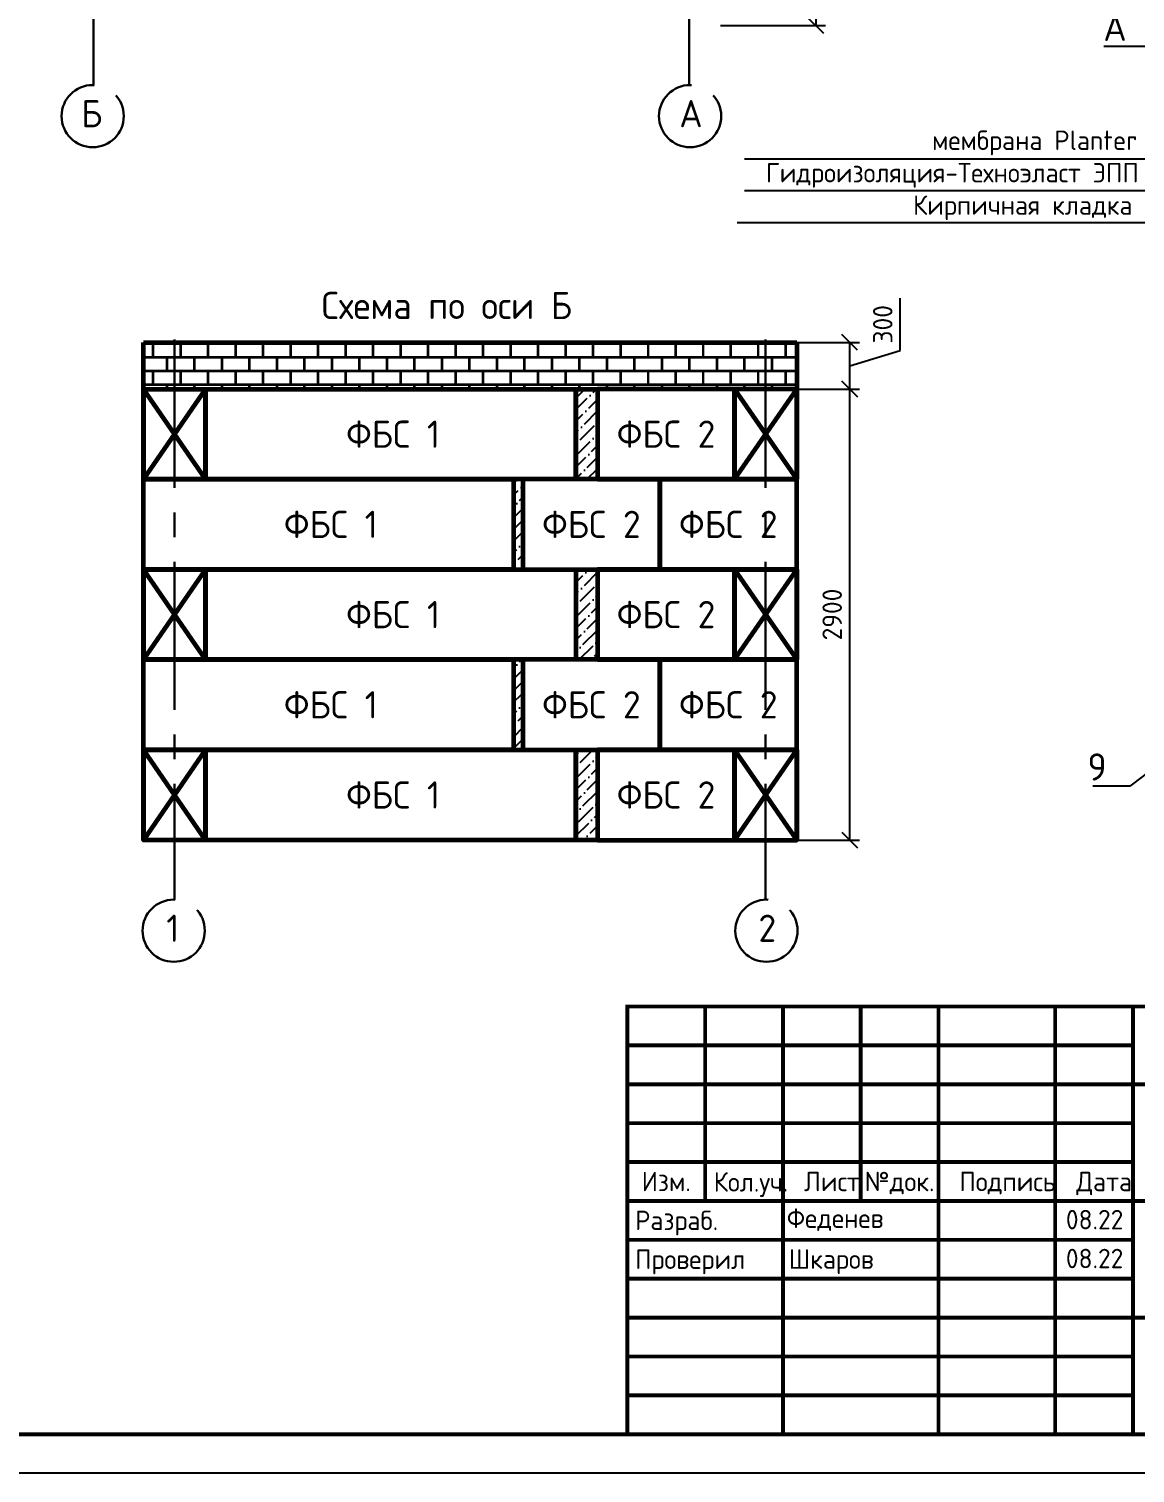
# Model space of a CAD drawing. Header units: millimetres. Extents: x 1601 to 14530, y 1157 to 12625.
# Drawn here: x 8007 to 8149.2, y 2145.9 to 2331.6 of the extents above; entities that cross this region are included whole.
import ezdxf
from ezdxf import colors
from ezdxf.entities.mleader import LeaderData, LeaderLine
from ezdxf.enums import TextEntityAlignment as Align
from ezdxf.math import Vec2, Vec3

# ---------------------------------------------------------------- set-up
doc = ezdxf.new("R2010")
doc.units = ezdxf.units.MM
doc.linetypes.add('осевая2', pattern=[28.575, 19.05, -3.175, 3.175, -3.175])
for name, color, linetype, lineweight in [('Осевая', 2, 'осевая2', 30), ('Основной', 1, 'Continuous', 60), ('Размер 3.5', 250, 'Continuous', 35), ('Размеры на чертеже', 250, 'Continuous', 25)]:
    doc.layers.add(name, color=color, linetype=linetype, lineweight=lineweight)
doc.styles.add('GOST', font='GOST Common.ttf')
doc.styles.get("Standard").update_dxf_attribs({"font": 'GOST Common.ttf'})
doc.dimstyles.new('М 1 к 50', dxfattribs={"dimtxt": 2.5, "dimasz": 2, "dimexe": 1.25, "dimexo": 0, "dimgap": 1, "dimtad": 1, "dimdec": 0, "dimlfac": 50, "dimzin": 0, "dimdsep": 46, "dimtxsty": 'GOST', "dimblk": 'OBLIQUE', "dimcen": 0, "dimclrd": 256, "dimclre": 256, "dimclrt": 256, "dimazin": 2, "dimtfac": 1, "dimtdec": 0, "dimtmove": 0, "dimatfit": 3, "dimldrblk": 'NONE', "dimfxl": 1.25, "dimtolj": 1, "dimtzin": 0, "dimlwd": -1, "dimlwe": -1, "dimarcsym": 2})

# ---------------------------------------------------------------- blocks, each defined once
blk = doc.blocks.new('*U36')
at = {"layer": 'Основной', "ltscale": 20}
blk.add_lwpolyline([(0, -290), (2380, -290), (2380, 290), (0, 290)], close=True, dxfattribs=at)
at = {"layer": 'Основной', "ltscale": 20, "flags": 1}
for tag, p in [('ВЕС', (579.2, 65.4)), ('ОБЪЕМ', (579.6, 61.7))]:
    blk.add_attdef(tag, p, '', height=2.5, dxfattribs=at)
at = {"layer": 'Основной', "ltscale": 20}
blk.add_attdef('НАЗВАНИЕ', (445.5, -133.9), '', height=38.9, dxfattribs=at)
blk = doc.blocks.new('*U37')
at = {"layer": 'Основной', "ltscale": 20}
blk.add_lwpolyline([(0, -290), (880, -290), (880, 290), (0, 290)], close=True, dxfattribs=at)
at = {"layer": 'Основной', "ltscale": 20, "flags": 1}
for tag, p in [('ВЕС', (579.2, 65.4)), ('ОБЪЕМ', (579.6, 61.7))]:
    blk.add_attdef(tag, p, '', height=2.5, dxfattribs=at)
at = {"layer": 'Основной', "ltscale": 20}
blk.add_attdef('НАЗВАНИЕ', (445.5, -133.9), '', height=38.9, dxfattribs=at)
blk = doc.blocks.new('_Oblique')
at = {"color": 0, "linetype": 'ByBlock', "lineweight": -2}
blk.add_line((-0.5, -0.5), (0.5, 0.5), dxfattribs=at)
blk = doc.blocks.new('*D396')
at = {"transparency": 16777216}
for p, q in [((8095.9, 2390.06), (8109.4, 2390.06)), ((8108.15, 2390.06), (8108.15, 2332.06)), ((8095.9, 2332.06), (8109.4, 2332.06))]:
    blk.add_line(p, q, dxfattribs=at)
at = {"layer": 'Defpoints', "color": 0, "transparency": 16777216}
for p in [(8095.9, 2390.06), (8095.9, 2332.06), (8108.15, 2332.06)]:
    blk.add_point(p, dxfattribs=at)
at = {"transparency": 16777216, "xscale": 2, "yscale": 2, "zscale": 2}
for p, rotation in [((8108.15, 2390.06), 90), ((8108.15, 2332.06), 270)]:
    blk.add_blockref('_Oblique', p, dxfattribs=dict(at, rotation=rotation))
at = {"transparency": 16777216, "insert": (8105.9, 2361.06), "char_height": 2.5, "attachment_point": 5, "rotation": 90, "style": 'GOST'}
blk.add_mtext('\\A1;2900', dxfattribs=at)
blk = doc.blocks.new('_None')
blk = doc.blocks.new('*D401')
at = {"transparency": 16777216}
for p, q in [((8105.71, 2285.31), (8113.77, 2285.31)), ((8112.52, 2227.31), (8112.52, 2285.31)), ((8105.71, 2227.31), (8113.77, 2227.31))]:
    blk.add_line(p, q, dxfattribs=at)
at = {"layer": 'Defpoints', "color": 0, "transparency": 16777216}
for p in [(8105.71, 2285.31), (8112.52, 2285.31), (8105.71, 2227.31)]:
    blk.add_point(p, dxfattribs=at)
at = {"transparency": 16777216, "xscale": 2, "yscale": 2, "zscale": 2}
for p, rotation in [((8112.52, 2285.31), 90), ((8112.52, 2227.31), 270)]:
    blk.add_blockref('_Oblique', p, dxfattribs=dict(at, rotation=rotation))
at = {"transparency": 16777216, "insert": (8110.27, 2256.31), "char_height": 2.5, "attachment_point": 5, "rotation": 90, "style": 'GOST'}
blk.add_mtext('\\A1;2900', dxfattribs=at)
blk = doc.blocks.new('*D402')
at = {"transparency": 16777216}
for p, q in [((8119.02, 2290.26), (8119.02, 2297.01)), ((8105.71, 2291.31), (8113.77, 2291.31)), ((8112.52, 2285.31), (8112.52, 2291.31)), ((8112.52, 2288.31), (8119.02, 2290.26)), ((8105.71, 2285.31), (8113.77, 2285.31))]:
    blk.add_line(p, q, dxfattribs=at)
at = {"layer": 'Defpoints', "color": 0, "transparency": 16777216}
for p in [(8105.71, 2291.31), (8112.52, 2291.31), (8105.71, 2285.31)]:
    blk.add_point(p, dxfattribs=at)
at = {"transparency": 16777216, "xscale": 2, "yscale": 2, "zscale": 2}
for p, rotation in [((8112.52, 2291.31), 90), ((8112.52, 2285.31), 270)]:
    blk.add_blockref('_Oblique', p, dxfattribs=dict(at, rotation=rotation))
at = {"transparency": 16777216, "insert": (8116.77, 2293.63), "char_height": 2.5, "attachment_point": 5, "rotation": 90, "style": 'GOST'}
blk.add_mtext('\\A1;300', dxfattribs=at)
blk = doc.blocks.new('*U372')
blk.add_lwpolyline([(0, 0), (420, 0), (420, -297), (0, -297)], close=True)
at = {"const_width": 0.5}
blk.add_lwpolyline([(20, -5), (415, -5), (415, -292), (20, -292)], close=True, dxfattribs=at)
for points in [[(230, -292), (230, -237), (415, -237)], [(240, -237), (240, -262)], [(250, -237), (250, -292)], [(260, -237), (260, -262)], [(270, -237), (270, -292)], [(285, -237), (285, -292)], [(295, -237), (295, -292)], [(230, -242), (295, -242)], [(230, -247), (295, -247)], [(295, -247), (415, -247)], [(230, -252), (295, -252)], [(230, -257), (295, -257)], [(230, -262), (415, -262)], [(230, -267), (295, -267)], [(230, -272), (295, -272)], [(230, -277), (295, -277)], [(295, -277), (415, -277)], [(230, -282), (295, -282)], [(230, -287), (295, -287)]]:
    blk.add_lwpolyline(points, dxfattribs=at)
at = {"style": 'GOST'}
for s, p in [('Изм.', (235, -259.5)), ('Кол.уч.', (245.89, -259.55)), ('Лист', (256.3, -259.5)), ('№док.', (265, -259.5)), ('Подпись', (278.88, -259.5)), ('Дата', (291.31, -259.5))]:
    blk.add_text(s, height=2.5, dxfattribs=at).set_placement(p, align=Align.MIDDLE_CENTER)
for s, p in [('Разраб.', (231, -264.5)), ('Проверил', (231, -269.5))]:
    blk.add_text(s, height=2.5, dxfattribs=at).set_placement(p, align=Align.MIDDLE_LEFT)
blk.add_attdef('РАЗРАБОТАЛ', text='', height=2.5, dxfattribs=at).set_placement((250.5, -264.22), align=Align.MIDDLE_LEFT)
blk.add_attdef('ПРОВЕРИЛ', (250.75, -270.73), '', height=2.5, dxfattribs=at)
at = {"style": 'GOST', "flags": 8}
for tag, p in [('ЛИСТ', (387.6, -271.87)), ('ЛИСТОВ', (405.3, -271.86)), ('ФОРМАТ', (380.97, -294.75))]:
    blk.add_attdef(tag, text='', height=3, dxfattribs=at).set_placement(p, align=Align.MIDDLE_CENTER)
blk.add_attdef('ИМЯ_ЧЕРТЕЖА_001', (321.53, -284.99), '', height=3, dxfattribs=at)
blk = doc.blocks.new('_DotSmall')
at = {"color": 0, "linetype": 'ByBlock', "const_width": 0.5}
blk.add_lwpolyline([(-0.0625, 0, 1), (0.0625, 0, 1)], format="xyb", close=True, dxfattribs=at)

msp = doc.modelspace()

# ---------------------------------------------------------------- hatches: boundary and pattern name
h = msp.add_hatch()
h.set_pattern_fill('AR-B816C', scale=0.0087)
h.set_pattern_definition([(0, (559.2079, -491.442), (1.76784, 1.76784), [3.4528125, -0.0828675]), (0, (557.44, -491.359), (1.76784, 1.76784), [3.4528125, -0.0828675]), (90, (559.2079, -491.442), (-1.76784, 1.76784), [-1.8507075, 1.6849725]), (90, (559.125, -491.442), (-1.76784, 1.76784), [-1.8507075, 1.6849725])])
h.paths.add_polyline_path([(8101.7124, 2291.3053), (8057.411, 2291.3053), (8057.411, 2287.3053), (8057.411, 2291.3053), (8025.1095, 2291.3053), (8025.1095, 2285.3056), (8101.7124, 2285.3056)])
h.paths.add_polyline_path([(8105.711, 2291.3053), (8101.7124, 2291.3053), (8101.7124, 2285.3056), (8105.711, 2285.3056)])
h.paths.add_polyline_path([(8025.1095, 2291.3053), (8021.711, 2291.3053), (8021.711, 2285.3056), (8025.1095, 2285.3056)])
h = msp.add_hatch()
h.set_pattern_fill('ANSI36', scale=0.33)
h.set_pattern_definition([(45, (596.9085, -410.2383), (0.55565335, 2.03739561), [2.619375, -0.523875, 0, -0.523875])])
h.paths.add_polyline_path([(8080.111, 2285.3057), (8077.311, 2285.3057), (8077.311, 2273.7057), (8080.111, 2273.7057)])
h.paths.add_polyline_path([(8070.511, 2273.7055), (8069.311, 2273.7055), (8069.311, 2262.1057), (8070.511, 2262.1057)])
h.paths.add_polyline_path([(8077.311, 2250.5057), (8080.111, 2250.5057), (8080.111, 2262.1057), (8077.311, 2262.1057)])
h.paths.add_polyline_path([(8070.511, 2250.5056), (8069.311, 2250.5056), (8069.311, 2238.9058), (8070.511, 2238.9058)])
h.paths.add_polyline_path([(8077.311, 2227.3058), (8080.111, 2227.3058), (8080.111, 2238.9057), (8077.311, 2238.9057)])

# ---------------------------------------------------------------- linework, layer by layer
at = {"color": 0, "lineweight": 25, "ltscale": 100}
msp.add_lwpolyline([(8098.0402, 2306.7422), (8156.4005, 2306.7422), (8156.4005, 2306.7422), (8176.1841, 2306.7422)], dxfattribs=at)
at = {"layer": 'Осевая'}
for p, q in [((8015.2944, 2396.4196), (8015.2944, 2324.4003)), ((8091.8974, 2396.4196), (8091.8974, 2324.4003)), ((8025.7095, 2291.6673), (8025.7095, 2219.6481)), ((8101.7124, 2291.6673), (8101.7124, 2219.6481))]:
    msp.add_line(p, q, dxfattribs=at)
for centre in [(8015.1934, 2320.4013), (8091.9984, 2320.4013), (8025.6085, 2215.6491), (8101.8134, 2215.6491)]:
    msp.add_circle(centre, 4.0002, dxfattribs=at)
at = {"layer": 'Основной'}
for p, q in [((8021.711, 2291.3053), (8105.711, 2291.3053)), ((8021.711, 2285.3056), (8021.711, 2291.3053)), ((8105.711, 2291.3053), (8105.711, 2285.3056)), ((8021.711, 2285.3056), (8021.711, 2273.7057)), ((8029.711, 2273.7057), (8021.711, 2285.3056)), ((8029.711, 2285.3056), (8021.711, 2273.7057)), ((8097.711, 2273.7057), (8105.711, 2285.3056)), ((8097.711, 2285.3056), (8105.711, 2273.7057)), ((8105.711, 2285.3056), (8105.711, 2273.7057)), ((8029.711, 2273.7056), (8021.711, 2273.7057)), ((8097.711, 2273.7056), (8105.711, 2273.7057)), ((8021.711, 2262.1057), (8021.711, 2250.5057)), ((8029.711, 2250.5057), (8021.711, 2262.1057)), ((8029.711, 2262.1057), (8021.711, 2250.5057)), ((8097.711, 2250.5057), (8105.711, 2262.1057)), ((8097.711, 2262.1057), (8105.711, 2250.5057)), ((8105.711, 2262.1057), (8105.711, 2250.5057)), ((8029.711, 2250.5057), (8021.711, 2250.5057)), ((8097.711, 2250.5057), (8105.711, 2250.5057)), ((8021.711, 2238.9057), (8021.711, 2227.3058)), ((8029.711, 2227.3058), (8021.711, 2238.9057)), ((8029.711, 2238.9057), (8021.711, 2227.3058)), ((8097.711, 2227.3058), (8105.711, 2238.9057)), ((8097.711, 2238.9057), (8105.711, 2227.3058)), ((8105.711, 2238.9057), (8105.711, 2227.3058)), ((8029.711, 2227.3057), (8021.711, 2227.3058)), ((8097.711, 2227.3057), (8105.711, 2227.3058))]:
    msp.add_line(p, q, dxfattribs=at)
for points in [[(8021.711, 2285.3056), (8029.711, 2285.3056), (8029.711, 2273.7057), (8021.711, 2273.7057)], [(8077.311, 2285.3057), (8080.111, 2285.3057), (8080.111, 2273.7055), (8077.311, 2273.7055)], [(8105.711, 2285.3056), (8097.711, 2285.3056), (8097.711, 2273.7057), (8105.711, 2273.7057)], [(8021.711, 2262.1057), (8029.711, 2262.1057), (8029.711, 2250.5057), (8021.711, 2250.5057)], [(8105.711, 2262.1057), (8097.711, 2262.1057), (8097.711, 2250.5057), (8105.711, 2250.5057)], [(8021.711, 2238.9057), (8029.711, 2238.9057), (8029.711, 2227.3058), (8021.711, 2227.3058)], [(8077.311, 2238.9057), (8080.111, 2238.9057), (8080.111, 2227.3058), (8077.311, 2227.3058)], [(8105.711, 2238.9057), (8097.711, 2238.9057), (8097.711, 2227.3058), (8105.711, 2227.3058)]]:
    msp.add_lwpolyline(points, close=True, dxfattribs=at)
at = {"layer": 'Размеры на чертеже'}
for p, q in [((8163.5952, 2314.8821), (8098.9748, 2314.8821)), ((8163.5952, 2310.8121), (8098.9748, 2310.8121))]:
    msp.add_line(p, q, dxfattribs=at)

# ---------------------------------------------------------------- block references
ref = msp.add_blockref('*U372', (7853.9325, 2442.8995))
ref.add_attrib('ДАТА', '08.22', dxfattribs={"height": 2.5, "style": 'GOST'}).set_placement((8144.007, 2178.498), align=Align.MIDDLE_CENTER)
ref.add_attrib('РАЗРАБОТАЛ', 'Феденев', dxfattribs={"height": 2.5, "style": 'GOST'}).set_placement((8104.4331, 2178.6753), align=Align.MIDDLE_LEFT)
ref.add_attrib('ПРОВЕРИЛ', 'Шкаров', (8104.6815, 2172.1703), dxfattribs={"height": 2.5, "style": 'GOST'})
ref.add_attrib('ДАТА1', '08.22', dxfattribs={"height": 2.5, "style": 'GOST'}).set_placement((8144.007, 2173.498), align=Align.MIDDLE_CENTER)
at = {"layer": 'Основной', "yscale": 0.02, "zscale": 0.02}
for name, p, xscale in [('*U36', (8077.311, 2279.5057), -0.02), ('*U37', (8080.111, 2279.5055), 0.02), ('*U36', (8069.311, 2267.9057), -0.02), ('*U37', (8070.511, 2267.9057), 0.02), ('*U37', (8088.111, 2267.9057), 0.02), ('*U36', (8077.311, 2256.3057), -0.02), ('*U37', (8080.111, 2256.3056), 0.02), ('*U36', (8069.311, 2244.7058), -0.02), ('*U37', (8070.511, 2244.7057), 0.02), ('*U37', (8088.111, 2244.7057), 0.02), ('*U36', (8077.311, 2233.1058), -0.02), ('*U37', (8080.111, 2233.1057), 0.02)]:
    msp.add_blockref(name, p, dxfattribs=dict(at, xscale=xscale))

# ---------------------------------------------------------------- texts
at = {"insert": (8163.5952, 2318.5436), "char_height": 2.5, "attachment_point": 3, "style": 'GOST'}
msp.add_mtext_dynamic_manual_height_columns('мембрана Planter Standart\\PГидроизоляция-Техноэласт ЭПП - 2 слоя\\PКирпичная кладка в 3 ряда', width=81.528747, gutter_width=625, heights=[0], dxfattribs=at)
at = {"layer": 'Основной', "char_height": 3.5, "attachment_point": 5}
for s, insert in [('Б', (8015.0785, 2320.7204)), ('А', (8092.1133, 2320.7204)), ('1', (8025.4935, 2215.9681)), ('2', (8101.9284, 2215.9681))]:
    msp.add_mtext_dynamic_manual_height_columns(s, width=5.739849, gutter_width=12.5, heights=[0], dxfattribs=dict(at, insert=insert))
at = {"layer": 'Размер 3.5', "char_height": 3.5, "attachment_point": 5, "style": 'GOST'}
for s, width, heights, insert in [('Схема по оси Б', 37.356069, [0], (8060.7231, 2296.0584)), ('{\\C7;ФБС 1}', 27.497551, [0], (8053.8081, 2279.5057)), ('{\\C7;ФБС 2}', 15.874668, [5.3157], (8088.911, 2279.5055)), ('{\\C7;ФБС 1}', 27.497551, [0], (8045.8081, 2267.9057)), ('{\\C7;ФБС 2}', 15.874668, [5.3157], (8079.311, 2267.9057)), ('{\\C7;ФБС 2}', 15.874668, [5.3157], (8096.911, 2267.9057)), ('{\\C7;ФБС 1}', 27.497551, [0], (8053.8081, 2256.3057)), ('{\\C7;ФБС 2}', 15.874668, [5.3157], (8088.911, 2256.3056)), ('{\\C7;ФБС 1}', 27.497551, [0], (8045.8081, 2244.7058)), ('{\\C7;ФБС 2}', 15.874668, [5.3157], (8079.311, 2244.7057)), ('{\\C7;ФБС 2}', 15.874668, [5.3157], (8096.911, 2244.7057)), ('{\\C7;ФБС 1}', 27.497551, [0], (8053.8081, 2233.1058)), ('{\\C7;ФБС 2}', 15.874668, [5.3157], (8088.911, 2233.1057))]:
    msp.add_mtext_dynamic_manual_height_columns(s, width=width, gutter_width=12.5, heights=heights, dxfattribs=dict(at, insert=insert))

# ---------------------------------------------------------------- dimensions: what is measured, and where the dimension line sits
for base, p1, p2, picture, middle in [((8108.1481, 2332.058), (8095.8959, 2390.0579), (8095.8959, 2332.058), '*D396', (8105.8981, 2361.0579)), ((8112.5239, 2285.3056), (8105.711, 2227.3058), (8105.711, 2285.3056), '*D401', (8110.2739, 2256.3057))]:
    dim = msp.add_linear_dim(base=base, p1=p1, p2=p2, angle=90, dimstyle='М 1 к 50')
    dim.commit()
    dim.dimension.update_dxf_attribs({"geometry": picture, "text_midpoint": middle})
dim = msp.add_linear_dim(base=(8112.5239, 2291.3053), p1=(8105.711, 2285.3056), p2=(8105.711, 2291.3053), angle=90, dimstyle='М 1 к 50', override={"dimtmove": 1})
dim.commit()
dim.dimension.update_dxf_attribs({"geometry": '*D402', "text_midpoint": (8116.7739, 2291.2554)})

# ---------------------------------------------------------------- leaders
at = {"layer": 'Размеры на чертеже'}
ml = msp.add_multileader_mtext('Standard', dxfattribs=at)
ml.set_content('А', color=256, style='GOST')
ml.set_leader_properties()
ml.set_arrow_properties(name='DOTSMALL')
ml.build(insert=Vec2(0, 0))
ml.multileader.update_dxf_attribs({"text_left_attachment_type": 5, "text_right_attachment_type": 5, "dogleg_length": 1, "arrow_head_size": 2})
ctx = ml.context
ctx.base_point, ctx.char_height, ctx.arrow_head_size, ctx.plane_origin = Vec3(8143.6808, 2329.3699), 3.5, 2, Vec3(8125.813, 2358.8293)
ctx.left_attachment, ctx.right_attachment, ctx.text_align_type = 5, 5, 2
notes = []
notes.append((ctx, [(0, (1, 1, 0), (8151.1308, 2329.3699), (-1, 0), 1, [(0, [(8166.5277, 2324.175)], 0, [])])]))
ctx.mtext.insert, ctx.mtext.alignment, ctx.mtext.flow_direction = Vec3(8148.1308, 2333.5699), 3, 5
ml = msp.add_multileader_mtext('Standard', dxfattribs=at)
ml.set_content('9', color=256, style='GOST')
ml.set_leader_properties()
ml.set_arrow_properties(name='DOTSMALL')
ml.build(insert=Vec2(0, 0))
ml.multileader.update_dxf_attribs({"text_left_attachment_type": 6, "text_right_attachment_type": 6, "dogleg_length": 1, "arrow_head_size": 2})
ctx = ml.context
ctx.base_point, ctx.char_height, ctx.arrow_head_size, ctx.plane_origin = Vec3(8141.8069, 2234.2569), 3.5, 2, Vec3(8171.8337, 2269.9333)
ctx.left_attachment, ctx.right_attachment, ctx.text_align_type = 6, 6, 2
notes.append((ctx, [(1, (1, 1, 0), (8148.5569, 2234.2569), (-1, 0), 1, [(0, [(8171.0758, 2251.4275)], 0, [])])]))
ctx.mtext.insert, ctx.mtext.width, ctx.mtext.alignment, ctx.mtext.flow_direction = Vec3(8145.5569, 2238.4569), 1.75, 3, 5
for ctx, leaders in notes:
    for number, flags, end, landing, length, lines in leaders:
        leader = LeaderData()
        leader.index, (leader.has_last_leader_line, leader.has_dogleg_vector, leader.attachment_direction) = number, flags
        leader.last_leader_point, leader.dogleg_vector, leader.dogleg_length = Vec3(end), Vec3(landing), length
        for number, points, colour, breaks in lines:
            line = LeaderLine()
            line.index, line.vertices, line.color, line.breaks = number, Vec3.list(points), colors.encode_raw_color(colour), breaks
            leader.lines.append(line)
        ctx.leaders.append(leader)

doc.saveas('drawing.dxf')
